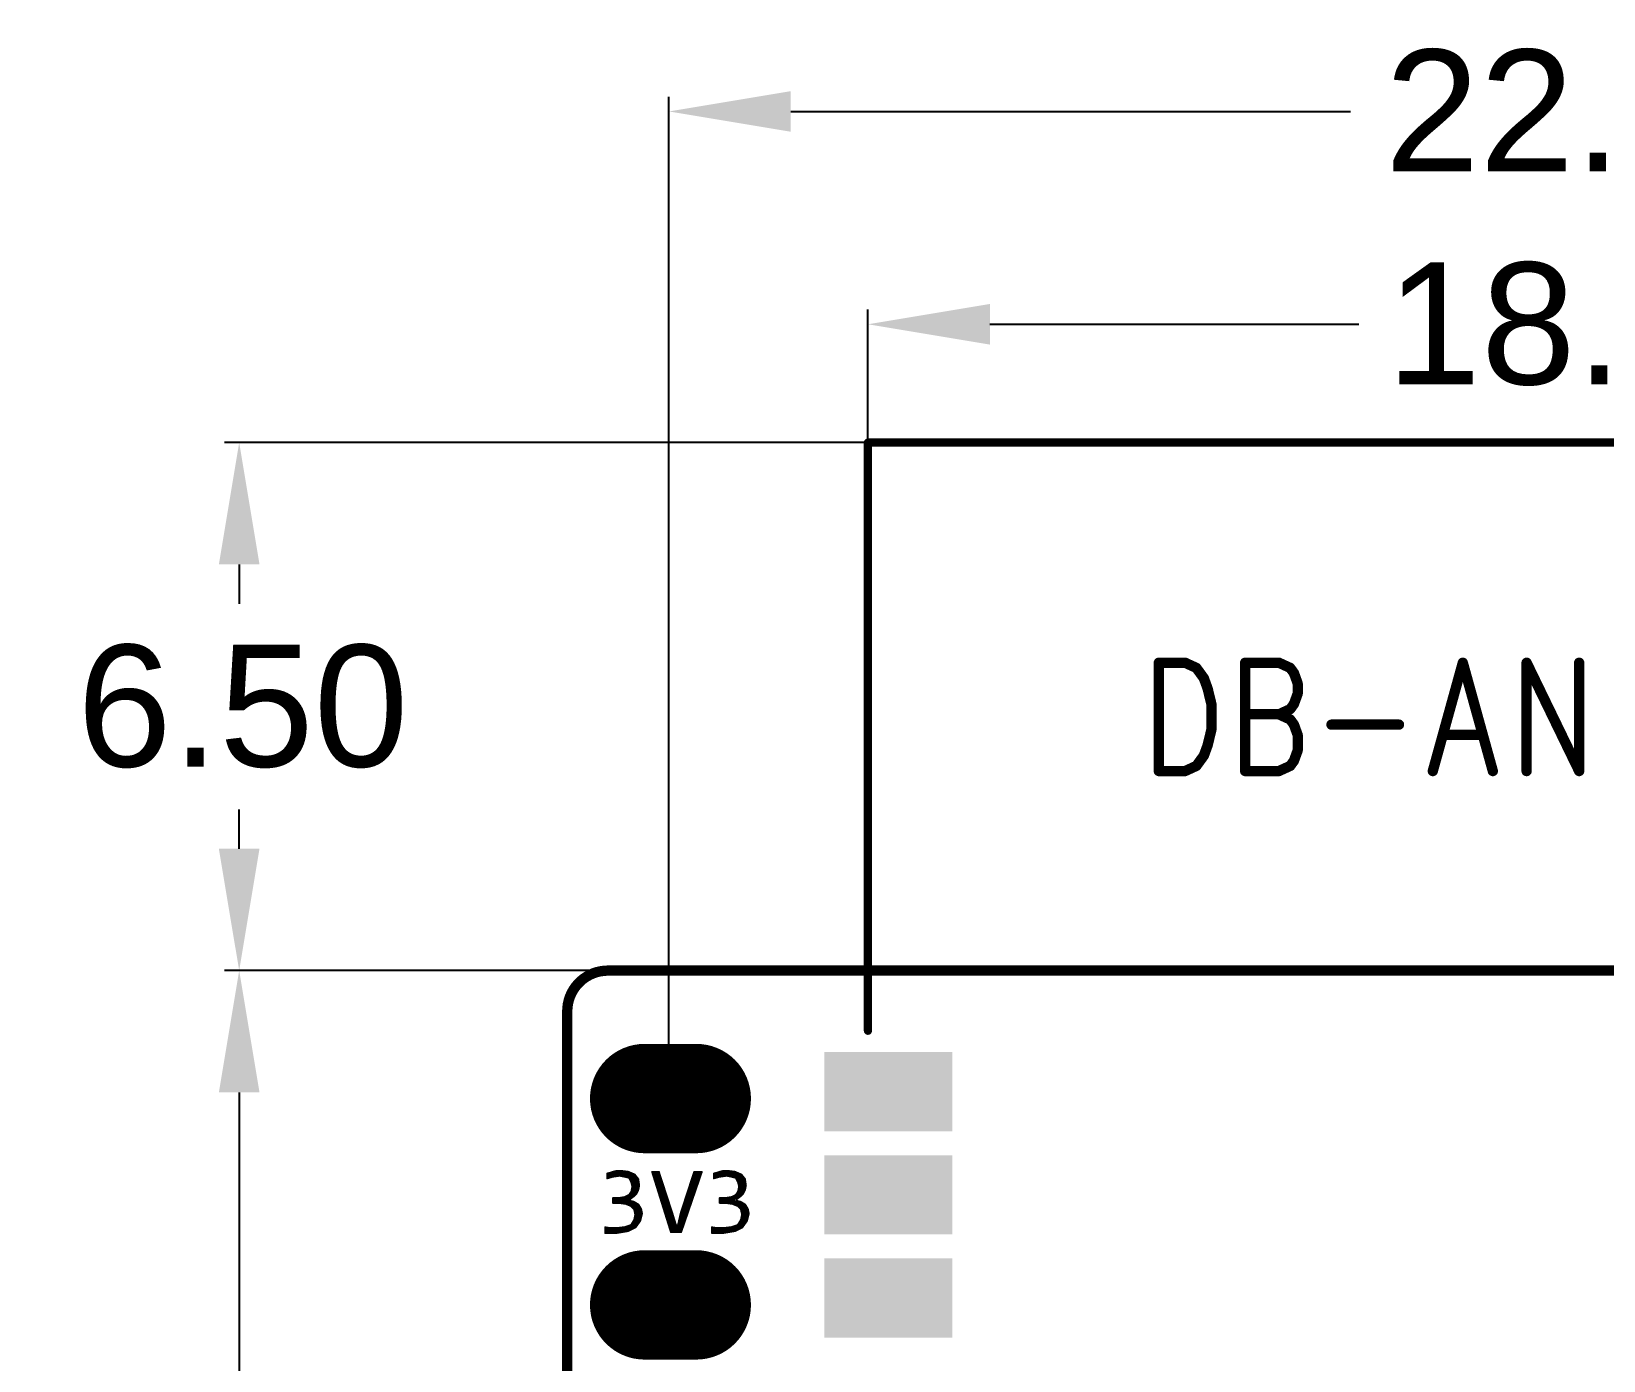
# Model space of a CAD drawing. Extents: x 18.8 to 58.3, y 22.4 to 94.7.
# Drawn here: x 18.81 to 38.15, y 74.2 to 90.56 of the extents above; entities that cross this region are included whole.
import ezdxf

# ---------------------------------------------------------------- set-up
doc = ezdxf.new("R2010")
doc.units = 0
doc.header["$MEASUREMENT"] = 0
doc.layers.get('0').update_dxf_attribs({"linetype": 'CONTINUOUS'})
doc.layers.get('Defpoints').update_dxf_attribs({"linetype": 'CONTINUOUS'})
doc.layers.add('SILKTOP_PHO', color=251, linetype='CONTINUOUS')
doc.layers.add('SOLDERTOP_PHO', color=7, linetype='CONTINUOUS')
doc.styles.get("Standard").update_dxf_attribs({"font": 'arial.ttf'})
doc.dimstyles.get("Standard").update_dxf_attribs({"dimtxt": 1.5, "dimasz": 1.5, "dimexe": 0.18, "dimexo": 0, "dimgap": 0.5, "dimtad": 0, "dimtih": 1, "dimtoh": 1, "dimzin": 0, "dimdsep": 46, "dimtxsty": 'Standard', "dimcen": 0.09, "dimadec": 0, "dimazin": 0, "dimtfac": 1, "dimtofl": 0, "dimtmove": 2, "dimatfit": 3, "dimfxl": 1, "dimtolj": 1, "dimtzin": 0, "dimarcsym": 0})

# ---------------------------------------------------------------- blocks, each defined once
blk = doc.blocks.new('ROUND_1')
at = {"const_width": 0.0127}
blk.add_lwpolyline([(-0.00635, 0, 1), (0.00635, 0, 1)], format="xyb", close=True, dxfattribs=at)
blk = doc.blocks.new('ROUND_32')
at = {"const_width": 0.0635}
blk.add_lwpolyline([(-0.03175, 0, 1), (0.03175, 0, 1)], format="xyb", close=True, dxfattribs=at)
blk = doc.blocks.new('ROUND_33')
at = {"const_width": 0.0508}
blk.add_lwpolyline([(-0.0254, 0, 1), (0.0254, 0, 1)], format="xyb", close=True, dxfattribs=at)
blk = doc.blocks.new('RECTANGLE_208')
blk.add_solid([(0.788162, 0.48806), (0.788162, -0.48806), (-0.788162, 0.48806), (-0.788162, -0.48806)])
blk = doc.blocks.new('OBLONG_245')
at = {"const_width": 1.3462}
blk.add_lwpolyline([(0.3175, 0), (-0.3175, 0)], dxfattribs=at)
at = {"const_width": 0.6731}
for points in [[(-0.65405, 0, 1), (0.01905, 0, 1)], [(-0.01905, 0, 1), (0.65405, 0, 1)]]:
    blk.add_lwpolyline(points, format="xyb", close=True, dxfattribs=at)
blk = doc.blocks.new('*D70')
at = {"color": 0, "linetype": 'Continuous', "lineweight": -2}
for p, q in [((25.932, 79), (21.183, 79)), ((21.363, 77.5), (21.363, 53.466)), ((21.363, 26.9), (21.363, 50.934)), ((25.932, 25.4), (21.183, 25.4))]:
    blk.add_line(p, q, dxfattribs=at)
at = {"color": 0, "linetype": 'Continuous'}
for points in [[(21.113, 77.5), (21.613, 77.5), (21.363, 79)], [(21.113, 26.9), (21.613, 26.9), (21.363, 25.4)]]:
    blk.add_solid(points, dxfattribs=at)
at = {"layer": 'Defpoints', "color": 0, "linetype": 'Continuous'}
for p in [(25.932, 79), (21.363, 25.4), (25.932, 25.4)]:
    blk.add_point(p, dxfattribs=at)
at = {"color": 0, "linetype": 'Continuous', "insert": (21.363, 52.2), "char_height": 1.5, "attachment_point": 5}
blk.add_mtext('\\A1;53.60', dxfattribs=at)
blk = doc.blocks.new('*D71')
at = {"color": 0, "linetype": 'Continuous', "lineweight": -2}
for p, q in [((38.1, 85.5), (21.183, 85.5)), ((21.363, 84), (21.363, 83.516)), ((21.363, 80.5), (21.363, 80.984)), ((29.125, 79), (21.183, 79))]:
    blk.add_line(p, q, dxfattribs=at)
at = {"color": 0, "linetype": 'Continuous'}
for points in [[(21.113, 84), (21.613, 84), (21.363, 85.5)], [(21.113, 80.5), (21.613, 80.5), (21.363, 79)]]:
    blk.add_solid(points, dxfattribs=at)
at = {"layer": 'Defpoints', "color": 0, "linetype": 'Continuous'}
for p in [(38.1, 85.5), (21.363, 79), (29.125, 79)]:
    blk.add_point(p, dxfattribs=at)
at = {"color": 0, "linetype": 'Continuous', "insert": (21.407, 82.25), "char_height": 1.5, "attachment_point": 5}
blk.add_mtext('\\A1;6.50', dxfattribs=at)
blk = doc.blocks.new('*D73')
at = {"color": 0, "linetype": 'Continuous', "lineweight": -2}
for p, q in [((29.1, 85.5), (29.1, 87.136)), ((47.1, 85.5), (47.1, 87.136)), ((30.6, 86.956), (35.142, 86.956)), ((45.6, 86.956), (41.058, 86.956))]:
    blk.add_line(p, q, dxfattribs=at)
at = {"color": 0, "linetype": 'Continuous'}
for points in [[(30.6, 87.206), (30.6, 86.706), (29.1, 86.956)], [(45.6, 87.206), (45.6, 86.706), (47.1, 86.956)]]:
    blk.add_solid(points, dxfattribs=at)
at = {"layer": 'Defpoints', "color": 0, "linetype": 'Continuous'}
for p in [(47.1, 86.956), (29.1, 85.5), (47.1, 85.5)]:
    blk.add_point(p, dxfattribs=at)
at = {"color": 0, "linetype": 'Continuous', "insert": (38.1, 86.956), "char_height": 1.5, "attachment_point": 5}
blk.add_mtext('\\A1;18.00', dxfattribs=at)
blk = doc.blocks.new('*D74')
at = {"color": 0, "linetype": 'Continuous', "lineweight": -2}
for p, q in [((26.651, 77.425), (26.651, 89.756)), ((28.151, 89.576), (35.038, 89.576)), ((48.011, 89.576), (41.124, 89.576)), ((49.511, 77.425), (49.511, 89.756))]:
    blk.add_line(p, q, dxfattribs=at)
at = {"color": 0, "linetype": 'Continuous'}
for points in [[(28.151, 89.826), (28.151, 89.326), (26.651, 89.576)], [(48.011, 89.826), (48.011, 89.326), (49.511, 89.576)]]:
    blk.add_solid(points, dxfattribs=at)
at = {"layer": 'Defpoints', "color": 0, "linetype": 'Continuous'}
for p in [(49.511, 89.576), (26.651, 77.425), (49.511, 77.425)]:
    blk.add_point(p, dxfattribs=at)
at = {"color": 0, "linetype": 'Continuous', "insert": (38.081, 89.576), "char_height": 1.5, "attachment_point": 5}
blk.add_mtext('\\A1;22.86', dxfattribs=at)

msp = doc.modelspace()

# ---------------------------------------------------------------- linework, layer by layer
at = {"layer": 'SILKTOP_PHO'}
for points, const_width in [([(29.100018, 78.25994), (29.100018, 85.499956)], 0.1016), ([(29.100018, 85.499956), (47.099982, 85.499956)], 0.1016), ([(32.679386, 82.789776), (32.679386, 81.456276)], 0.127), ([(32.679386, 82.789776), (33.002728, 82.789776)], 0.127), ([(33.002728, 82.789776), (33.141158, 82.726276)], 0.127), ([(33.741614, 82.789776), (33.741614, 81.456276)], 0.127), ([(33.741614, 82.789776), (34.157158, 82.789776)], 0.127), ([(34.157158, 82.789776), (34.295842, 82.726276)], 0.127), ([(36.420044, 82.789776), (36.050728, 81.456276)], 0.127), ([(36.420044, 82.789776), (36.789614, 81.456276)], 0.127), ([(37.205158, 82.789776), (37.205158, 81.456276)], 0.127), ([(37.205158, 82.789776), (37.851842, 81.456276)], 0.127), ([(37.851842, 82.789776), (37.851842, 81.456276)], 0.127), ([(33.141158, 82.726276), (33.233614, 82.599276)], 0.127), ([(33.233614, 82.599276), (33.279842, 82.472276)], 0.127), ([(34.295842, 82.726276), (34.34207, 82.662776)], 0.127), ([(34.34207, 82.662776), (34.388044, 82.535776)], 0.127), ([(33.279842, 82.472276), (33.32607, 82.281776)], 0.127), ([(34.388044, 82.408776), (34.34207, 82.281776)], 0.127), ([(34.388044, 82.535776), (34.388044, 82.408776)], 0.127), ([(33.32607, 82.281776), (33.32607, 81.964276)], 0.127), ([(33.741614, 82.154776), (34.157158, 82.154776)], 0.127), ([(34.295842, 82.218276), (34.157158, 82.154776)], 0.127), ([(34.157158, 82.154776), (34.295842, 82.091276)], 0.127), ([(34.34207, 82.281776), (34.295842, 82.218276)], 0.127), ([(33.32607, 81.964276), (33.279842, 81.773776)], 0.127), ([(34.295842, 82.091276), (34.34207, 82.027776)], 0.127), ([(34.34207, 82.027776), (34.388044, 81.900776)], 0.127), ([(34.803842, 82.027776), (35.63493, 82.027776)], 0.127), ([(33.279842, 81.773776), (33.233614, 81.646776)], 0.127), ([(34.388044, 81.900776), (34.388044, 81.710276)], 0.127), ([(36.189158, 81.900776), (36.65093, 81.900776)], 0.127), ([(33.233614, 81.646776), (33.141158, 81.519776)], 0.127), ([(34.34207, 81.583276), (34.295842, 81.519776)], 0.127), ([(34.388044, 81.710276), (34.34207, 81.583276)], 0.127), ([(33.002728, 81.456276), (32.679386, 81.456276)], 0.127), ([(33.141158, 81.519776), (33.002728, 81.456276)], 0.127), ([(34.157158, 81.456276), (33.741614, 81.456276)], 0.127), ([(34.295842, 81.519776), (34.157158, 81.456276)], 0.127), ([(50.299874, 79.000096), (25.900126, 79.000096)], 0.127), ([(29.100018, 79.000096), (47.099982, 79.000096)], 0.1016), ([(25.4, 78.49997), (25.4, 25.900126)], 0.127), ([(25.92959, 76.510642), (25.89149, 76.501244)], 0.0254), ([(25.89149, 76.501244), (25.89149, 76.444348)], 0.0254), ([(25.89149, 76.444348), (25.9588, 76.463652)], 0.0254), ([(25.908, 76.44892), (25.908, 76.505308)], 0.0254), ([(25.930352, 76.510896), (25.92959, 76.510642)], 0.0254), ([(25.965912, 76.522834), (25.930352, 76.510896)], 0.0254), ([(25.9334, 76.456286), (25.9334, 76.511912)], 0.0254), ([(25.9588, 76.463652), (25.9588, 76.520294)], 0.0254), ([(25.9588, 76.463652), (25.960578, 76.463906)], 0.0254), ([(25.960578, 76.463906), (26.044144, 76.475844)], 0.0254), ([(26.011632, 76.534264), (25.965912, 76.522834)], 0.0254), ([(25.9842, 76.467208), (25.9842, 76.527406)], 0.0254), ([(26.0096, 76.471018), (26.0096, 76.533756)], 0.0254), ([(26.057098, 76.534264), (26.011632, 76.534264)], 0.0254), ([(26.035, 76.474574), (26.035, 76.534264)], 0.0254), ([(26.044144, 76.475844), (26.048462, 76.475844)], 0.0254), ([(26.048462, 76.475844), (26.108152, 76.463906)], 0.0254), ([(26.150062, 76.52258), (26.057098, 76.534264)], 0.0254), ([(26.0604, 76.473304), (26.0604, 76.533756)], 0.0254), ([(26.0858, 76.468224), (26.0858, 76.530454)], 0.0254), ([(26.108152, 76.463906), (26.10866, 76.463652)], 0.0254), ([(26.10866, 76.463652), (26.156412, 76.451714)], 0.0254), ([(26.1112, 76.463144), (26.1112, 76.527406)], 0.0254), ([(26.1366, 76.456794), (26.1366, 76.524104)], 0.0254), ([(26.229056, 76.488798), (26.150062, 76.52258)], 0.0254), ([(26.156412, 76.451714), (26.164794, 76.44511)], 0.0254), ([(26.162, 76.448666), (26.162, 76.5175)], 0.0254), ([(26.164794, 76.44511), (26.18867, 76.397358)], 0.0254), ([(26.1874, 76.399644), (26.1874, 76.506578)], 0.0254), ([(26.2128, 76.219304), (26.2128, 76.495656)], 0.0254), ([(26.27249, 76.434188), (26.229056, 76.488798)], 0.0254), ([(26.2382, 76.243688), (26.2382, 76.477114)], 0.0254), ([(26.2636, 76.282296), (26.2636, 76.445364)], 0.0254), ([(26.283666, 76.35621), (26.27249, 76.434188)], 0.0254), ([(26.526236, 76.522326), (26.44521, 76.522326)], 0.0254), ([(26.44521, 76.522326), (26.676096, 75.78344)], 0.0254), ([(26.4668, 76.453238), (26.4668, 76.522326)], 0.0254), ([(26.4922, 76.371958), (26.4922, 76.522326)], 0.0254), ([(26.5176, 76.290678), (26.5176, 76.522326)], 0.0254), ([(26.690574, 76.017628), (26.526236, 76.522326)], 0.0254), ([(26.543, 76.209398), (26.543, 76.47051)], 0.0254), ([(26.962608, 76.522326), (26.79827, 76.018136)], 0.0254), ([(26.801064, 75.78344), (27.05481, 76.522326)], 0.0254), ([(26.924, 76.141326), (26.924, 76.403962)], 0.0254), ([(26.9494, 76.21524), (26.9494, 76.48194)], 0.0254), ([(27.05481, 76.522326), (26.962608, 76.522326)], 0.0254), ([(26.9748, 76.289154), (26.9748, 76.522326)], 0.0254), ([(27.0002, 76.363068), (27.0002, 76.522326)], 0.0254), ([(27.0256, 76.436982), (27.0256, 76.522326)], 0.0254), ([(27.051, 76.510896), (27.051, 76.522326)], 0.0254), ([(27.243024, 76.510642), (27.204924, 76.501244)], 0.0254), ([(27.204924, 76.501244), (27.204924, 76.444348)], 0.0254), ([(27.204924, 76.444348), (27.272234, 76.463652)], 0.0254), ([(27.2288, 76.451206), (27.2288, 76.507086)], 0.0254), ([(27.243786, 76.510896), (27.243024, 76.510642)], 0.0254), ([(27.279346, 76.522834), (27.243786, 76.510896)], 0.0254), ([(27.2542, 76.458318), (27.2542, 76.514452)], 0.0254), ([(27.272234, 76.463652), (27.274012, 76.463906)], 0.0254), ([(27.274012, 76.463906), (27.357578, 76.475844)], 0.0254), ([(27.325066, 76.534264), (27.279346, 76.522834)], 0.0254), ([(27.2796, 76.464668), (27.2796, 76.522834)], 0.0254), ([(27.305, 76.468478), (27.305, 76.529184)], 0.0254), ([(27.370532, 76.534264), (27.325066, 76.534264)], 0.0254), ([(27.3304, 76.472034), (27.3304, 76.534264)], 0.0254), ([(27.3558, 76.47559), (27.3558, 76.534264)], 0.0254), ([(27.357578, 76.475844), (27.361642, 76.475844)], 0.0254), ([(27.361642, 76.475844), (27.421586, 76.463906)], 0.0254), ([(27.463496, 76.52258), (27.370532, 76.534264)], 0.0254), ([(27.3812, 76.47178), (27.3812, 76.53274)], 0.0254), ([(27.4066, 76.4667), (27.4066, 76.529692)], 0.0254), ([(27.421586, 76.463906), (27.422094, 76.463652)], 0.0254), ([(27.422094, 76.463652), (27.469846, 76.451714)], 0.0254), ([(27.432, 76.461112), (27.432, 76.52639)], 0.0254), ([(27.4574, 76.454762), (27.4574, 76.523342)], 0.0254), ([(27.54249, 76.488798), (27.463496, 76.52258)], 0.0254), ([(27.469846, 76.451714), (27.477974, 76.44511)], 0.0254), ([(27.477974, 76.44511), (27.50185, 76.397358)], 0.0254), ([(27.4828, 76.435712), (27.4828, 76.514198)], 0.0254), ([(27.5082, 76.373736), (27.5082, 76.503276)], 0.0254), ([(27.5336, 76.225654), (27.5336, 76.492354)], 0.0254), ([(27.585924, 76.434188), (27.54249, 76.488798)], 0.0254), ([(27.559, 76.251054), (27.559, 76.46797)], 0.0254), ([(27.5844, 76.297282), (27.5844, 76.43622)], 0.0254), ([(27.5971, 76.35621), (27.585924, 76.434188)], 0.0254), ([(26.107644, 76.211938), (26.036016, 76.2)], 0.0254), ([(26.0858, 76.134468), (26.0858, 76.208382)], 0.0254), ([(26.1112, 76.213208), (26.107644, 76.211938)], 0.0254), ([(26.158952, 76.237084), (26.1112, 76.213208)], 0.0254), ([(26.1112, 76.130658), (26.1112, 76.213208)], 0.0254), ([(26.1366, 76.123038), (26.1366, 76.225908)], 0.0254), ([(26.163778, 76.241402), (26.158952, 76.237084)], 0.0254), ([(26.162, 76.112878), (26.162, 76.239116)], 0.0254), ([(26.187654, 76.277216), (26.163778, 76.241402)], 0.0254), ([(26.16962, 76.186792), (26.21661, 76.222098)], 0.0254), ([(26.1874, 76.200254), (26.1874, 76.276708)], 0.0254), ([(26.189686, 76.281788), (26.187654, 76.277216)], 0.0254), ([(26.18867, 76.397358), (26.189432, 76.394818)], 0.0254), ([(26.189432, 76.394818), (26.20137, 76.347066)], 0.0254), ([(26.201624, 76.341478), (26.189686, 76.281788)], 0.0254), ([(26.20137, 76.347066), (26.201624, 76.341478)], 0.0254), ([(26.21661, 76.222098), (26.250392, 76.25588)], 0.0254), ([(26.250392, 76.25588), (26.27249, 76.30033)], 0.0254), ([(26.27249, 76.30033), (26.283666, 76.35621)], 0.0254), ([(26.5684, 76.128118), (26.5684, 76.392532)], 0.0254), ([(26.5938, 76.046838), (26.5938, 76.314554)], 0.0254), ([(26.6192, 75.965558), (26.6192, 76.236576)], 0.0254), ([(26.8732, 75.993498), (26.8732, 76.247752)], 0.0254), ([(26.8986, 76.067412), (26.8986, 76.325984)], 0.0254), ([(27.421078, 76.211938), (27.34945, 76.2)], 0.0254), ([(27.4066, 76.133198), (27.4066, 76.209652)], 0.0254), ([(27.424634, 76.213208), (27.421078, 76.211938)], 0.0254), ([(27.472386, 76.237084), (27.424634, 76.213208)], 0.0254), ([(27.432, 76.129642), (27.432, 76.216764)], 0.0254), ([(27.4574, 76.11999), (27.4574, 76.229464)], 0.0254), ([(27.477212, 76.241402), (27.472386, 76.237084)], 0.0254), ([(27.501088, 76.277216), (27.477212, 76.241402)], 0.0254), ([(27.4828, 76.186792), (27.4828, 76.24953)], 0.0254), ([(27.483054, 76.186792), (27.530044, 76.222098)], 0.0254), ([(27.50312, 76.281788), (27.501088, 76.277216)], 0.0254), ([(27.50185, 76.397358), (27.502866, 76.394818)], 0.0254), ([(27.502866, 76.394818), (27.514804, 76.347066)], 0.0254), ([(27.515058, 76.341478), (27.50312, 76.281788)], 0.0254), ([(27.5082, 76.205842), (27.5082, 76.307442)], 0.0254), ([(27.514804, 76.347066), (27.515058, 76.341478)], 0.0254), ([(27.530044, 76.222098), (27.563826, 76.25588)], 0.0254), ([(27.563826, 76.25588), (27.585924, 76.30033)], 0.0254), ([(27.585924, 76.30033), (27.5971, 76.35621)], 0.0254), ([(26.033984, 76.199746), (25.963118, 76.199746)], 0.0254), ([(25.963118, 76.199746), (25.963118, 76.14158)], 0.0254), ([(25.963118, 76.14158), (26.033984, 76.14158)], 0.0254), ([(25.9842, 76.14158), (25.9842, 76.199746)], 0.0254), ([(26.0096, 76.14158), (26.0096, 76.199746)], 0.0254), ([(26.036016, 76.2), (26.033984, 76.199746)], 0.0254), ([(26.033984, 76.14158), (26.035762, 76.14158)], 0.0254), ([(26.035, 76.14158), (26.035, 76.2)], 0.0254), ([(26.035762, 76.14158), (26.119328, 76.129642)], 0.0254), ([(26.0604, 76.138024), (26.0604, 76.204064)], 0.0254), ([(26.119328, 76.129642), (26.122122, 76.12888)], 0.0254), ([(26.122122, 76.12888), (26.181812, 76.105004)], 0.0254), ([(26.174192, 76.16444), (26.16962, 76.186792)], 0.0254), ([(26.220166, 76.15301), (26.174192, 76.16444)], 0.0254), ([(26.181812, 76.105004), (26.18613, 76.10221)], 0.0254), ([(26.18613, 76.10221), (26.221944, 76.066396)], 0.0254), ([(26.1874, 76.10094), (26.1874, 76.161138)], 0.0254), ([(26.2128, 76.07554), (26.2128, 76.154788)], 0.0254), ([(26.275284, 76.119736), (26.220166, 76.15301)], 0.0254), ([(26.221944, 76.066396), (26.2255, 76.059792)], 0.0254), ([(26.2255, 76.059792), (26.237438, 76.000102)], 0.0254), ([(26.2382, 75.83932), (26.2382, 76.142088)], 0.0254), ([(26.2636, 75.873102), (26.2636, 76.126848)], 0.0254), ([(26.308558, 76.064618), (26.275284, 76.119736)], 0.0254), ([(26.289, 75.908662), (26.289, 76.09713)], 0.0254), ([(26.31948, 76.009754), (26.308558, 76.064618)], 0.0254), ([(26.3144, 75.989942), (26.3144, 76.0349)], 0.0254), ([(26.6446, 75.884278), (26.6446, 76.158598)], 0.0254), ([(26.67, 75.802998), (26.67, 76.080366)], 0.0254), ([(26.738072, 75.862434), (26.690574, 76.017628)], 0.0254), ([(26.79827, 76.018136), (26.76271, 75.86345)], 0.0254), ([(26.8224, 75.845924), (26.8224, 76.091796)], 0.0254), ([(26.8478, 75.919838), (26.8478, 76.169774)], 0.0254), ([(27.347418, 76.199746), (27.276552, 76.199746)], 0.0254), ([(27.276552, 76.199746), (27.276552, 76.14158)], 0.0254), ([(27.276552, 76.14158), (27.347418, 76.14158)], 0.0254), ([(27.2796, 76.14158), (27.2796, 76.199746)], 0.0254), ([(27.305, 76.14158), (27.305, 76.199746)], 0.0254), ([(27.3304, 76.14158), (27.3304, 76.199746)], 0.0254), ([(27.34945, 76.2), (27.347418, 76.199746)], 0.0254), ([(27.347418, 76.14158), (27.349196, 76.14158)], 0.0254), ([(27.349196, 76.14158), (27.432762, 76.129642)], 0.0254), ([(27.3558, 76.140564), (27.3558, 76.201016)], 0.0254), ([(27.3812, 76.137008), (27.3812, 76.205334)], 0.0254), ([(27.432762, 76.129642), (27.435556, 76.12888)], 0.0254), ([(27.435556, 76.12888), (27.495246, 76.105004)], 0.0254), ([(27.4828, 76.10983), (27.4828, 76.166726)], 0.0254), ([(27.487626, 76.16444), (27.483054, 76.186792)], 0.0254), ([(27.533346, 76.15301), (27.487626, 76.16444)], 0.0254), ([(27.495246, 76.105004), (27.499564, 76.10221)], 0.0254), ([(27.499564, 76.10221), (27.535378, 76.066396)], 0.0254), ([(27.5082, 76.093574), (27.5082, 76.159106)], 0.0254), ([(27.588718, 76.119736), (27.533346, 76.15301)], 0.0254), ([(27.5336, 76.068174), (27.5336, 76.152756)], 0.0254), ([(27.535378, 76.066396), (27.538934, 76.059792)], 0.0254), ([(27.538934, 76.059792), (27.550872, 76.000102)], 0.0254), ([(27.559, 75.847702), (27.559, 76.137516)], 0.0254), ([(27.5844, 75.883262), (27.5844, 76.122276)], 0.0254), ([(27.621992, 76.064618), (27.588718, 76.119736)], 0.0254), ([(27.6098, 75.918822), (27.6098, 76.084684)], 0.0254), ([(27.632914, 76.009754), (27.621992, 76.064618)], 0.0254), ([(25.924256, 75.829922), (25.867614, 75.83932)], 0.0254), ([(25.867614, 75.83932), (25.867614, 75.771502)], 0.0254), ([(25.8826, 75.771502), (25.8826, 75.83678)], 0.0254), ([(25.908, 75.771502), (25.908, 75.832716)], 0.0254), ([(25.926542, 75.829668), (25.924256, 75.829922)], 0.0254), ([(26.010108, 75.829668), (25.926542, 75.829668)], 0.0254), ([(25.9334, 75.771502), (25.9334, 75.829668)], 0.0254), ([(25.9588, 75.771502), (25.9588, 75.829668)], 0.0254), ([(25.9842, 75.771502), (25.9842, 75.829668)], 0.0254), ([(26.0096, 75.771502), (26.0096, 75.829668)], 0.0254), ([(26.011632, 75.829668), (26.010108, 75.829668)], 0.0254), ([(26.107136, 75.841606), (26.011632, 75.829668)], 0.0254), ([(26.035, 75.77582), (26.035, 75.832716)], 0.0254), ([(26.0604, 75.780138), (26.0604, 75.835764)], 0.0254), ([(26.0858, 75.784202), (26.0858, 75.839066)], 0.0254), ([(26.109676, 75.842368), (26.107136, 75.841606)], 0.0254), ([(26.181304, 75.866244), (26.109676, 75.842368)], 0.0254), ([(26.1112, 75.78852), (26.1112, 75.842876)], 0.0254), ([(26.1366, 75.792838), (26.1366, 75.851258)], 0.0254), ([(26.1493, 75.79487), (26.240232, 75.840336)], 0.0254), ([(26.162, 75.80122), (26.162, 75.85964)], 0.0254), ([(26.188162, 75.871578), (26.181304, 75.866244)], 0.0254), ([(26.1874, 75.81392), (26.1874, 75.870562)], 0.0254), ([(26.223976, 75.931268), (26.188162, 75.871578)], 0.0254), ([(26.2128, 75.82662), (26.2128, 75.91298)], 0.0254), ([(26.2255, 75.935332), (26.223976, 75.931268)], 0.0254), ([(26.237438, 75.995022), (26.2255, 75.935332)], 0.0254), ([(26.237438, 76.000102), (26.237438, 75.995022)], 0.0254), ([(26.240232, 75.840336), (26.296874, 75.91933)], 0.0254), ([(26.296874, 75.91933), (26.31948, 76.009754)], 0.0254), ([(26.6954, 75.78344), (26.6954, 76.001626)], 0.0254), ([(26.7208, 75.78344), (26.7208, 75.919076)], 0.0254), ([(26.76271, 75.86345), (26.738072, 75.862434)], 0.0254), ([(26.7462, 75.78344), (26.7462, 75.854306)], 0.0254), ([(26.7716, 75.78344), (26.7716, 75.902058)], 0.0254), ([(26.797, 75.78344), (26.797, 76.01204)], 0.0254), ([(27.23769, 75.829922), (27.181048, 75.83932)], 0.0254), ([(27.181048, 75.83932), (27.181048, 75.771502)], 0.0254), ([(27.2034, 75.771502), (27.2034, 75.83551)], 0.0254), ([(27.2288, 75.771502), (27.2288, 75.831446)], 0.0254), ([(27.239976, 75.829668), (27.23769, 75.829922)], 0.0254), ([(27.323542, 75.829668), (27.239976, 75.829668)], 0.0254), ([(27.2542, 75.771502), (27.2542, 75.829668)], 0.0254), ([(27.2796, 75.771502), (27.2796, 75.829668)], 0.0254), ([(27.305, 75.771502), (27.305, 75.829668)], 0.0254), ([(27.325066, 75.829668), (27.323542, 75.829668)], 0.0254), ([(27.42057, 75.841606), (27.325066, 75.829668)], 0.0254), ([(27.3304, 75.772772), (27.3304, 75.83043)], 0.0254), ([(27.3558, 75.77709), (27.3558, 75.833732)], 0.0254), ([(27.3812, 75.781408), (27.3812, 75.83678)], 0.0254), ([(27.4066, 75.785472), (27.4066, 75.840082)], 0.0254), ([(27.42311, 75.842368), (27.42057, 75.841606)], 0.0254), ([(27.494738, 75.866244), (27.42311, 75.842368)], 0.0254), ([(27.432, 75.78979), (27.432, 75.845416)], 0.0254), ([(27.4574, 75.794108), (27.4574, 75.853798)], 0.0254), ([(27.462734, 75.79487), (27.553666, 75.840336)], 0.0254), ([(27.4828, 75.80503), (27.4828, 75.86218)], 0.0254), ([(27.501596, 75.871578), (27.494738, 75.866244)], 0.0254), ([(27.53741, 75.931268), (27.501596, 75.871578)], 0.0254), ([(27.5082, 75.81773), (27.5082, 75.882754)], 0.0254), ([(27.5336, 75.83043), (27.5336, 75.925172)], 0.0254), ([(27.538934, 75.935332), (27.53741, 75.931268)], 0.0254), ([(27.550872, 75.995022), (27.538934, 75.935332)], 0.0254), ([(27.550872, 76.000102), (27.550872, 75.995022)], 0.0254), ([(27.553666, 75.840336), (27.610308, 75.91933)], 0.0254), ([(27.610308, 75.91933), (27.632914, 76.009754)], 0.0254), ([(25.867614, 75.771502), (26.009092, 75.771502)], 0.0254), ([(26.009092, 75.771502), (26.1493, 75.79487)], 0.0254), ([(26.676096, 75.78344), (26.801064, 75.78344)], 0.0254), ([(27.181048, 75.771502), (27.322272, 75.771502)], 0.0254), ([(27.322272, 75.771502), (27.462734, 75.79487)], 0.0254)]:
    msp.add_lwpolyline(points, dxfattribs=dict(at, const_width=const_width))
at = {"layer": 'SILKTOP_PHO', "const_width": 0.127}
msp.add_lwpolyline([(25.900126, 79.000096, 0.4142136), (25.4, 78.49997)], format="xyb", dxfattribs=at)
at = {"layer": 'SOLDERTOP_PHO', "const_width": 0.127}
msp.add_lwpolyline([(25.900126, 79.000096, 0.4142136), (25.4, 78.49997)], format="xyb", dxfattribs=at)
for points in [[(50.299874, 79.000096), (25.900126, 79.000096)], [(25.4, 78.49997), (25.4, 25.900126)]]:
    msp.add_lwpolyline(points, dxfattribs=at)

# ---------------------------------------------------------------- block references
at = {"layer": 'SILKTOP_PHO'}
for name, p in [('ROUND_33', (29.100018, 85.499956)), ('ROUND_32', (32.679386, 82.789776)), ('ROUND_32', (32.679386, 82.789776)), ('ROUND_32', (33.002728, 82.789776)), ('ROUND_32', (33.741614, 82.789776)), ('ROUND_32', (33.741614, 82.789776)), ('ROUND_32', (34.157158, 82.789776)), ('ROUND_32', (36.420044, 82.789776)), ('ROUND_32', (36.420044, 82.789776)), ('ROUND_32', (37.205158, 82.789776)), ('ROUND_32', (37.205158, 82.789776)), ('ROUND_32', (37.851842, 82.789776)), ('ROUND_32', (33.141158, 82.726276)), ('ROUND_32', (33.233614, 82.599276)), ('ROUND_32', (34.295842, 82.726276)), ('ROUND_32', (34.34207, 82.662776)), ('ROUND_32', (33.279842, 82.472276)), ('ROUND_32', (34.388044, 82.535776)), ('ROUND_32', (34.388044, 82.408776)), ('ROUND_32', (33.32607, 82.281776)), ('ROUND_32', (33.741614, 82.154776)), ('ROUND_32', (34.157158, 82.154776)), ('ROUND_32', (34.157158, 82.154776)), ('ROUND_32', (34.295842, 82.218276)), ('ROUND_32', (34.34207, 82.281776)), ('ROUND_32', (33.32607, 81.964276)), ('ROUND_32', (34.295842, 82.091276)), ('ROUND_32', (34.34207, 82.027776)), ('ROUND_32', (34.803842, 82.027776)), ('ROUND_32', (35.63493, 82.027776)), ('ROUND_32', (33.279842, 81.773776)), ('ROUND_32', (34.388044, 81.900776)), ('ROUND_32', (36.189158, 81.900776)), ('ROUND_32', (36.65093, 81.900776)), ('ROUND_32', (33.233614, 81.646776)), ('ROUND_32', (34.34207, 81.583276)), ('ROUND_32', (34.388044, 81.710276)), ('ROUND_32', (32.679386, 81.456276)), ('ROUND_32', (32.679386, 81.456276)), ('ROUND_32', (33.002728, 81.456276)), ('ROUND_32', (33.141158, 81.519776)), ('ROUND_32', (33.741614, 81.456276)), ('ROUND_32', (33.741614, 81.456276)), ('ROUND_32', (34.157158, 81.456276)), ('ROUND_32', (34.295842, 81.519776)), ('ROUND_32', (36.050728, 81.456276)), ('ROUND_32', (36.789614, 81.456276)), ('ROUND_32', (37.205158, 81.456276)), ('ROUND_32', (37.851842, 81.456276)), ('ROUND_32', (37.851842, 81.456276)), ('ROUND_32', (25.900126, 79.000096)), ('ROUND_32', (25.900126, 79.000096)), ('ROUND_33', (29.100018, 79.000096)), ('ROUND_32', (25.4, 78.49997)), ('ROUND_32', (25.4, 78.49997)), ('ROUND_33', (29.100018, 78.25994)), ('ROUND_1', (25.89149, 76.501244)), ('ROUND_1', (25.89149, 76.444348)), ('ROUND_1', (25.908, 76.505308)), ('ROUND_1', (25.908, 76.44892)), ('ROUND_1', (25.92959, 76.510642)), ('ROUND_1', (25.930352, 76.510896)), ('ROUND_1', (25.9334, 76.511912)), ('ROUND_1', (25.9334, 76.456286)), ('ROUND_1', (25.9588, 76.520294)), ('ROUND_1', (25.9588, 76.463652)), ('ROUND_1', (25.9588, 76.463652)), ('ROUND_1', (25.960578, 76.463906)), ('ROUND_1', (25.965912, 76.522834)), ('ROUND_1', (25.9842, 76.527406)), ('ROUND_1', (25.9842, 76.467208)), ('ROUND_1', (26.0096, 76.533756)), ('ROUND_1', (26.0096, 76.471018)), ('ROUND_1', (26.011632, 76.534264)), ('ROUND_1', (26.035, 76.534264)), ('ROUND_1', (26.035, 76.474574)), ('ROUND_1', (26.044144, 76.475844)), ('ROUND_1', (26.048462, 76.475844)), ('ROUND_1', (26.057098, 76.534264)), ('ROUND_1', (26.0604, 76.533756)), ('ROUND_1', (26.0604, 76.473304)), ('ROUND_1', (26.0858, 76.530454)), ('ROUND_1', (26.0858, 76.468224)), ('ROUND_1', (26.108152, 76.463906)), ('ROUND_1', (26.10866, 76.463652)), ('ROUND_1', (26.1112, 76.527406)), ('ROUND_1', (26.1112, 76.463144)), ('ROUND_1', (26.1366, 76.524104)), ('ROUND_1', (26.1366, 76.456794)), ('ROUND_1', (26.150062, 76.52258)), ('ROUND_1', (26.156412, 76.451714)), ('ROUND_1', (26.162, 76.5175)), ('ROUND_1', (26.162, 76.448666)), ('ROUND_1', (26.164794, 76.44511)), ('ROUND_1', (26.1874, 76.506578)), ('ROUND_1', (26.2128, 76.495656)), ('ROUND_1', (26.229056, 76.488798)), ('ROUND_1', (26.2382, 76.477114)), ('ROUND_1', (26.2636, 76.445364)), ('ROUND_1', (26.27249, 76.434188)), ('ROUND_1', (26.44521, 76.522326)), ('ROUND_1', (26.4668, 76.522326)), ('ROUND_1', (26.4668, 76.453238)), ('ROUND_1', (26.4922, 76.522326)), ('ROUND_1', (26.5176, 76.522326)), ('ROUND_1', (26.526236, 76.522326)), ('ROUND_1', (26.543, 76.47051)), ('ROUND_1', (26.924, 76.403962)), ('ROUND_1', (26.9494, 76.48194)), ('ROUND_1', (26.962608, 76.522326)), ('ROUND_1', (26.9748, 76.522326)), ('ROUND_1', (27.0002, 76.522326)), ('ROUND_1', (27.0256, 76.522326)), ('ROUND_1', (27.0256, 76.436982)), ('ROUND_1', (27.051, 76.522326)), ('ROUND_1', (27.051, 76.510896)), ('ROUND_1', (27.05481, 76.522326)), ('ROUND_1', (27.05481, 76.522326)), ('ROUND_1', (27.204924, 76.501244)), ('ROUND_1', (27.204924, 76.444348)), ('ROUND_1', (27.2288, 76.507086)), ('ROUND_1', (27.2288, 76.451206)), ('ROUND_1', (27.243024, 76.510642)), ('ROUND_1', (27.243786, 76.510896)), ('ROUND_1', (27.2542, 76.514452)), ('ROUND_1', (27.2542, 76.458318)), ('ROUND_1', (27.272234, 76.463652)), ('ROUND_1', (27.274012, 76.463906)), ('ROUND_1', (27.279346, 76.522834)), ('ROUND_1', (27.2796, 76.522834)), ('ROUND_1', (27.2796, 76.464668)), ('ROUND_1', (27.305, 76.529184)), ('ROUND_1', (27.305, 76.468478)), ('ROUND_1', (27.325066, 76.534264)), ('ROUND_1', (27.3304, 76.534264)), ('ROUND_1', (27.3304, 76.472034)), ('ROUND_1', (27.3558, 76.534264)), ('ROUND_1', (27.3558, 76.47559)), ('ROUND_1', (27.357578, 76.475844)), ('ROUND_1', (27.361642, 76.475844)), ('ROUND_1', (27.370532, 76.534264)), ('ROUND_1', (27.3812, 76.53274)), ('ROUND_1', (27.3812, 76.47178)), ('ROUND_1', (27.4066, 76.529692)), ('ROUND_1', (27.4066, 76.4667)), ('ROUND_1', (27.421586, 76.463906)), ('ROUND_1', (27.422094, 76.463652)), ('ROUND_1', (27.432, 76.52639)), ('ROUND_1', (27.432, 76.461112)), ('ROUND_1', (27.4574, 76.523342)), ('ROUND_1', (27.4574, 76.454762)), ('ROUND_1', (27.463496, 76.52258)), ('ROUND_1', (27.469846, 76.451714)), ('ROUND_1', (27.477974, 76.44511)), ('ROUND_1', (27.4828, 76.514198)), ('ROUND_1', (27.4828, 76.435712)), ('ROUND_1', (27.5082, 76.503276)), ('ROUND_1', (27.5336, 76.492354)), ('ROUND_1', (27.54249, 76.488798)), ('ROUND_1', (27.559, 76.46797)), ('ROUND_1', (27.5844, 76.43622)), ('ROUND_1', (27.585924, 76.434188)), ('ROUND_1', (26.0858, 76.208382)), ('ROUND_1', (26.107644, 76.211938)), ('ROUND_1', (26.1112, 76.213208)), ('ROUND_1', (26.1112, 76.213208)), ('ROUND_1', (26.1366, 76.225908)), ('ROUND_1', (26.158952, 76.237084)), ('ROUND_1', (26.162, 76.239116)), ('ROUND_1', (26.163778, 76.241402)), ('ROUND_1', (26.1874, 76.399644)), ('ROUND_1', (26.1874, 76.276708)), ('ROUND_1', (26.187654, 76.277216)), ('ROUND_1', (26.18867, 76.397358)), ('ROUND_1', (26.189432, 76.394818)), ('ROUND_1', (26.189686, 76.281788)), ('ROUND_1', (26.20137, 76.347066)), ('ROUND_1', (26.201624, 76.341478)), ('ROUND_1', (26.2128, 76.219304)), ('ROUND_1', (26.21661, 76.222098)), ('ROUND_1', (26.2382, 76.243688)), ('ROUND_1', (26.250392, 76.25588)), ('ROUND_1', (26.2636, 76.282296)), ('ROUND_1', (26.27249, 76.30033)), ('ROUND_1', (26.283666, 76.35621)), ('ROUND_1', (26.4922, 76.371958)), ('ROUND_1', (26.5176, 76.290678)), ('ROUND_1', (26.543, 76.209398)), ('ROUND_1', (26.5684, 76.392532)), ('ROUND_1', (26.5938, 76.314554)), ('ROUND_1', (26.6192, 76.236576)), ('ROUND_1', (26.8732, 76.247752)), ('ROUND_1', (26.8986, 76.325984)), ('ROUND_1', (26.9494, 76.21524)), ('ROUND_1', (26.9748, 76.289154)), ('ROUND_1', (27.0002, 76.363068)), ('ROUND_1', (27.4066, 76.209652)), ('ROUND_1', (27.421078, 76.211938)), ('ROUND_1', (27.424634, 76.213208)), ('ROUND_1', (27.432, 76.216764)), ('ROUND_1', (27.4574, 76.229464)), ('ROUND_1', (27.472386, 76.237084)), ('ROUND_1', (27.477212, 76.241402)), ('ROUND_1', (27.4828, 76.24953)), ('ROUND_1', (27.501088, 76.277216)), ('ROUND_1', (27.50185, 76.397358)), ('ROUND_1', (27.502866, 76.394818)), ('ROUND_1', (27.50312, 76.281788)), ('ROUND_1', (27.5082, 76.373736)), ('ROUND_1', (27.5082, 76.307442)), ('ROUND_1', (27.514804, 76.347066)), ('ROUND_1', (27.515058, 76.341478)), ('ROUND_1', (27.530044, 76.222098)), ('ROUND_1', (27.5336, 76.225654)), ('ROUND_1', (27.559, 76.251054)), ('ROUND_1', (27.563826, 76.25588)), ('ROUND_1', (27.5844, 76.297282)), ('ROUND_1', (27.585924, 76.30033)), ('ROUND_1', (27.5971, 76.35621)), ('ROUND_1', (25.963118, 76.199746)), ('ROUND_1', (25.963118, 76.14158)), ('ROUND_1', (25.9842, 76.199746)), ('ROUND_1', (25.9842, 76.14158)), ('ROUND_1', (26.0096, 76.199746)), ('ROUND_1', (26.0096, 76.14158)), ('ROUND_1', (26.033984, 76.199746)), ('ROUND_1', (26.033984, 76.14158)), ('ROUND_1', (26.035, 76.2)), ('ROUND_1', (26.035, 76.14158)), ('ROUND_1', (26.035762, 76.14158)), ('ROUND_1', (26.036016, 76.2)), ('ROUND_1', (26.0604, 76.204064)), ('ROUND_1', (26.0604, 76.138024)), ('ROUND_1', (26.0858, 76.134468)), ('ROUND_1', (26.1112, 76.130658)), ('ROUND_1', (26.119328, 76.129642)), ('ROUND_1', (26.122122, 76.12888)), ('ROUND_1', (26.1366, 76.123038)), ('ROUND_1', (26.162, 76.112878)), ('ROUND_1', (26.16962, 76.186792)), ('ROUND_1', (26.174192, 76.16444)), ('ROUND_1', (26.181812, 76.105004)), ('ROUND_1', (26.18613, 76.10221)), ('ROUND_1', (26.1874, 76.200254)), ('ROUND_1', (26.1874, 76.161138)), ('ROUND_1', (26.1874, 76.10094)), ('ROUND_1', (26.2128, 76.154788)), ('ROUND_1', (26.2128, 76.07554)), ('ROUND_1', (26.220166, 76.15301)), ('ROUND_1', (26.220166, 76.15301)), ('ROUND_1', (26.221944, 76.066396)), ('ROUND_1', (26.2255, 76.059792)), ('ROUND_1', (26.2382, 76.142088)), ('ROUND_1', (26.2636, 76.126848)), ('ROUND_1', (26.275284, 76.119736)), ('ROUND_1', (26.289, 76.09713)), ('ROUND_1', (26.308558, 76.064618)), ('ROUND_1', (26.3144, 76.0349)), ('ROUND_1', (26.5684, 76.128118)), ('ROUND_1', (26.5938, 76.046838)), ('ROUND_1', (26.6446, 76.158598)), ('ROUND_1', (26.67, 76.080366)), ('ROUND_1', (26.690574, 76.017628)), ('ROUND_1', (26.79827, 76.018136)), ('ROUND_1', (26.8224, 76.091796)), ('ROUND_1', (26.8478, 76.169774)), ('ROUND_1', (26.8986, 76.067412)), ('ROUND_1', (26.924, 76.141326)), ('ROUND_1', (27.276552, 76.199746)), ('ROUND_1', (27.276552, 76.14158)), ('ROUND_1', (27.2796, 76.199746)), ('ROUND_1', (27.2796, 76.14158)), ('ROUND_1', (27.305, 76.199746)), ('ROUND_1', (27.305, 76.14158)), ('ROUND_1', (27.3304, 76.199746)), ('ROUND_1', (27.3304, 76.14158)), ('ROUND_1', (27.347418, 76.199746)), ('ROUND_1', (27.347418, 76.14158)), ('ROUND_1', (27.349196, 76.14158)), ('ROUND_1', (27.34945, 76.2)), ('ROUND_1', (27.3558, 76.201016)), ('ROUND_1', (27.3558, 76.140564)), ('ROUND_1', (27.3812, 76.205334)), ('ROUND_1', (27.3812, 76.137008)), ('ROUND_1', (27.4066, 76.133198)), ('ROUND_1', (27.432, 76.129642)), ('ROUND_1', (27.432762, 76.129642)), ('ROUND_1', (27.435556, 76.12888)), ('ROUND_1', (27.4574, 76.11999)), ('ROUND_1', (27.4828, 76.186792)), ('ROUND_1', (27.4828, 76.166726)), ('ROUND_1', (27.4828, 76.10983)), ('ROUND_1', (27.483054, 76.186792)), ('ROUND_1', (27.487626, 76.16444)), ('ROUND_1', (27.495246, 76.105004)), ('ROUND_1', (27.499564, 76.10221)), ('ROUND_1', (27.5082, 76.205842)), ('ROUND_1', (27.5082, 76.159106)), ('ROUND_1', (27.5082, 76.093574)), ('ROUND_1', (27.533346, 76.15301)), ('ROUND_1', (27.5336, 76.152756)), ('ROUND_1', (27.5336, 76.068174)), ('ROUND_1', (27.535378, 76.066396)), ('ROUND_1', (27.538934, 76.059792)), ('ROUND_1', (27.559, 76.137516)), ('ROUND_1', (27.5844, 76.122276)), ('ROUND_1', (27.588718, 76.119736)), ('ROUND_1', (27.6098, 76.084684)), ('ROUND_1', (27.621992, 76.064618)), ('ROUND_1', (25.867614, 75.83932)), ('ROUND_1', (25.8826, 75.83678)), ('ROUND_1', (25.908, 75.832716)), ('ROUND_1', (25.924256, 75.829922)), ('ROUND_1', (25.926542, 75.829668)), ('ROUND_1', (25.9334, 75.829668)), ('ROUND_1', (25.9588, 75.829668)), ('ROUND_1', (25.9842, 75.829668)), ('ROUND_1', (26.0096, 75.829668)), ('ROUND_1', (26.010108, 75.829668)), ('ROUND_1', (26.011632, 75.829668)), ('ROUND_1', (26.035, 75.832716)), ('ROUND_1', (26.0604, 75.835764)), ('ROUND_1', (26.0858, 75.839066)), ('ROUND_1', (26.107136, 75.841606)), ('ROUND_1', (26.109676, 75.842368)), ('ROUND_1', (26.1112, 75.842876)), ('ROUND_1', (26.1366, 75.851258)), ('ROUND_1', (26.162, 75.85964)), ('ROUND_1', (26.181304, 75.866244)), ('ROUND_1', (26.1874, 75.870562)), ('ROUND_1', (26.188162, 75.871578)), ('ROUND_1', (26.2128, 75.91298)), ('ROUND_1', (26.2128, 75.82662)), ('ROUND_1', (26.223976, 75.931268)), ('ROUND_1', (26.2255, 75.935332)), ('ROUND_1', (26.237438, 76.000102)), ('ROUND_1', (26.237438, 75.995022)), ('ROUND_1', (26.2382, 75.83932)), ('ROUND_1', (26.240232, 75.840336)), ('ROUND_1', (26.2636, 75.873102)), ('ROUND_1', (26.289, 75.908662)), ('ROUND_1', (26.296874, 75.91933)), ('ROUND_1', (26.3144, 75.989942)), ('ROUND_1', (26.31948, 76.009754)), ('ROUND_1', (26.31948, 76.009754)), ('ROUND_1', (26.6192, 75.965558)), ('ROUND_1', (26.6446, 75.884278)), ('ROUND_1', (26.6954, 76.001626)), ('ROUND_1', (26.7208, 75.919076)), ('ROUND_1', (26.738072, 75.862434)), ('ROUND_1', (26.7462, 75.854306)), ('ROUND_1', (26.76271, 75.86345)), ('ROUND_1', (26.7716, 75.902058)), ('ROUND_1', (26.797, 76.01204)), ('ROUND_1', (26.8224, 75.845924)), ('ROUND_1', (26.8478, 75.919838)), ('ROUND_1', (26.8732, 75.993498)), ('ROUND_1', (27.181048, 75.83932)), ('ROUND_1', (27.2034, 75.83551)), ('ROUND_1', (27.2288, 75.831446)), ('ROUND_1', (27.23769, 75.829922)), ('ROUND_1', (27.239976, 75.829668)), ('ROUND_1', (27.2542, 75.829668)), ('ROUND_1', (27.2796, 75.829668)), ('ROUND_1', (27.305, 75.829668)), ('ROUND_1', (27.323542, 75.829668)), ('ROUND_1', (27.325066, 75.829668)), ('ROUND_1', (27.3304, 75.83043)), ('ROUND_1', (27.3558, 75.833732)), ('ROUND_1', (27.3812, 75.83678)), ('ROUND_1', (27.4066, 75.840082)), ('ROUND_1', (27.42057, 75.841606)), ('ROUND_1', (27.42311, 75.842368)), ('ROUND_1', (27.432, 75.845416)), ('ROUND_1', (27.4574, 75.853798)), ('ROUND_1', (27.4828, 75.86218)), ('ROUND_1', (27.494738, 75.866244)), ('ROUND_1', (27.501596, 75.871578)), ('ROUND_1', (27.5082, 75.882754)), ('ROUND_1', (27.5336, 75.925172)), ('ROUND_1', (27.5336, 75.83043)), ('ROUND_1', (27.53741, 75.931268)), ('ROUND_1', (27.538934, 75.935332)), ('ROUND_1', (27.550872, 76.000102)), ('ROUND_1', (27.550872, 75.995022)), ('ROUND_1', (27.553666, 75.840336)), ('ROUND_1', (27.559, 75.847702)), ('ROUND_1', (27.5844, 75.883262)), ('ROUND_1', (27.6098, 75.918822)), ('ROUND_1', (27.610308, 75.91933)), ('ROUND_1', (27.632914, 76.009754)), ('ROUND_1', (27.632914, 76.009754)), ('ROUND_1', (25.867614, 75.771502)), ('ROUND_1', (25.8826, 75.771502)), ('ROUND_1', (25.908, 75.771502)), ('ROUND_1', (25.9334, 75.771502)), ('ROUND_1', (25.9588, 75.771502)), ('ROUND_1', (25.9842, 75.771502)), ('ROUND_1', (26.009092, 75.771502)), ('ROUND_1', (26.0096, 75.771502)), ('ROUND_1', (26.035, 75.77582)), ('ROUND_1', (26.0604, 75.780138)), ('ROUND_1', (26.0858, 75.784202)), ('ROUND_1', (26.1112, 75.78852)), ('ROUND_1', (26.1366, 75.792838)), ('ROUND_1', (26.1493, 75.79487)), ('ROUND_1', (26.162, 75.80122)), ('ROUND_1', (26.1874, 75.81392)), ('ROUND_1', (26.67, 75.802998)), ('ROUND_1', (26.676096, 75.78344)), ('ROUND_1', (26.6954, 75.78344)), ('ROUND_1', (26.7208, 75.78344)), ('ROUND_1', (26.7462, 75.78344)), ('ROUND_1', (26.7716, 75.78344)), ('ROUND_1', (26.797, 75.78344)), ('ROUND_1', (26.801064, 75.78344)), ('ROUND_1', (27.181048, 75.771502)), ('ROUND_1', (27.2034, 75.771502)), ('ROUND_1', (27.2288, 75.771502)), ('ROUND_1', (27.2542, 75.771502)), ('ROUND_1', (27.2796, 75.771502)), ('ROUND_1', (27.305, 75.771502)), ('ROUND_1', (27.322272, 75.771502)), ('ROUND_1', (27.3304, 75.772772)), ('ROUND_1', (27.3558, 75.77709)), ('ROUND_1', (27.3812, 75.781408)), ('ROUND_1', (27.4066, 75.785472)), ('ROUND_1', (27.432, 75.78979)), ('ROUND_1', (27.4574, 75.794108)), ('ROUND_1', (27.462734, 75.79487)), ('ROUND_1', (27.4828, 75.80503)), ('ROUND_1', (27.5082, 75.81773))]:
    msp.add_blockref(name, p, dxfattribs=at)
at = {"layer": 'SOLDERTOP_PHO'}
for name, p in [('ROUND_32', (25.900126, 79.000096)), ('ROUND_32', (25.900126, 79.000096)), ('ROUND_32', (25.4, 78.49997)), ('ROUND_32', (25.4, 78.49997)), ('OBLONG_245', (26.67, 77.425042)), ('RECTANGLE_208', (29.349954, 77.509878)), ('RECTANGLE_208', (29.349954, 76.239878)), ('OBLONG_245', (26.67, 74.885042)), ('RECTANGLE_208', (29.349954, 74.969878))]:
    msp.add_blockref(name, p, dxfattribs=at)

# ---------------------------------------------------------------- dimensions: what is measured, and where the dimension line sits
at = {"linetype": 'Continuous'}
for base, p1, p2, picture, middle in [((49.51095, 89.576415), (26.65095, 77.425042), (49.51095, 77.425042), '*D74', (38.08095, 89.576415)), ((47.099982, 86.955562), (29.100018, 85.499956), (47.099982, 85.499956), '*D73', (38.1, 86.955562))]:
    dim = msp.add_linear_dim(base=base, p1=p1, p2=p2, dimstyle='Standard', dxfattribs=at)
    dim.commit()
    dim.dimension.update_dxf_attribs({"geometry": picture, "text_midpoint": middle})
dim = msp.add_linear_dim(base=(21.362579, 79.000096), p1=(38.1, 85.499956), p2=(29.125418, 79.000096), angle=90, dimstyle='Standard', dxfattribs=at)
dim.commit()
dim.dimension.update_dxf_attribs({"geometry": '*D71', "text_midpoint": (21.407182, 82.250026), "dimtype": 160})
dim = msp.add_linear_dim(base=(21.362579, 25.4), p1=(25.931876, 79.000096), p2=(25.931876, 25.4), angle=90, dimstyle='Standard', dxfattribs=at)
dim.commit()
dim.dimension.update_dxf_attribs({"geometry": '*D70', "text_midpoint": (21.362579, 52.200048)})

doc.saveas('drawing.dxf')
